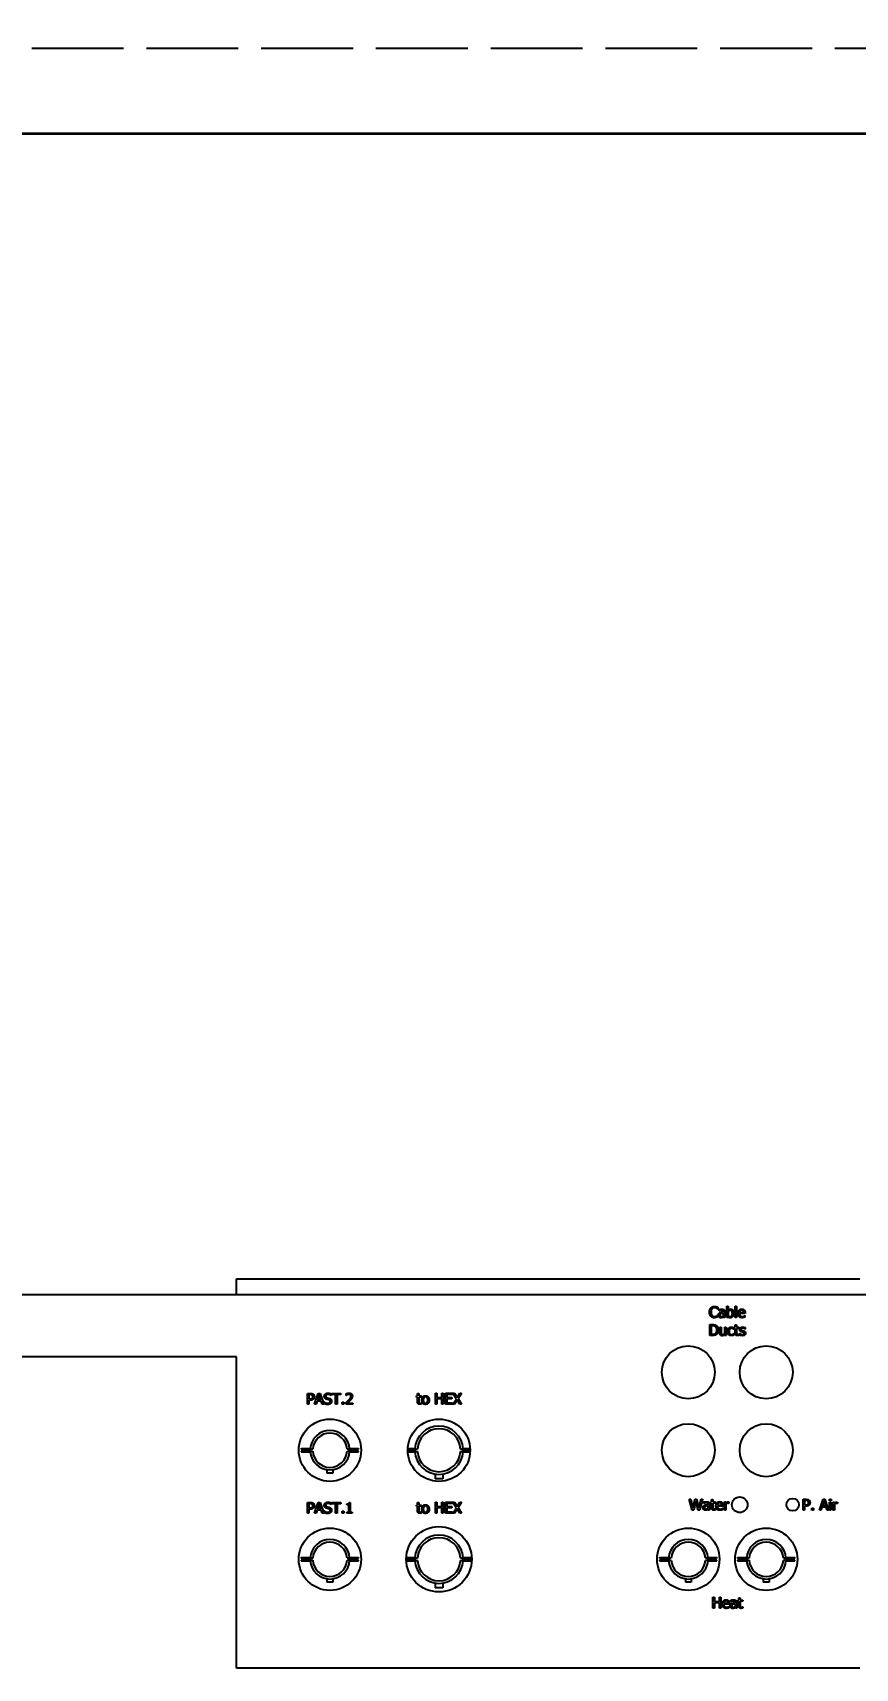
# Model space of a CAD drawing. Header units: millimetres. Extents: x 0 to 118900, y 0 to 84100.
# Drawn here: x 38409 to 41049, y 51600 to 56850 of the extents above; entities that cross this region are included whole.
import ezdxf

# ---------------------------------------------------------------- set-up
doc = ezdxf.new("R2010")
doc.units = ezdxf.units.MM
doc.header["$LTSCALE"] = 100
doc.linetypes.add('CHAIN', pattern=[0.3543, 0.2362, -0.0295, 0.0591, -0.0295])
doc.linetypes.add('DASHED', pattern=[0.2067, 0.1654, -0.0413])
for name, color, linetype, lineweight in [('Dimension', 7, 'Continuous', 18), ('Hidden', 7, 'DASHED', 25), ('Section Line', 7, 'CHAIN', 35), ('Visible', 7, 'Continuous', 25)]:
    doc.layers.add(name, color=color, linetype=linetype, lineweight=lineweight)
doc.styles.add('Title', font='arial.ttf')
doc.dimstyles.new('Default - Method 2b', dxfattribs={"dimscale": 100, "dimtxt": 3, "dimasz": 2.5, "dimexe": 3, "dimexo": 0.5, "dimgap": 0.7, "dimtad": 0, "dimtoh": 1, "dimdec": 1, "dimrnd": 1e-08, "dimtxsty": 'Title', "dimcen": 0.09, "dimdle": 10, "dimclrd": 256, "dimclre": 256, "dimclrt": 7, "dimadec": 0, "dimazin": 2, "dimtfac": 0.833333, "dimtdec": 1, "dimtmove": 0, "dimatfit": 3, "dimfxl": 1, "dimtolj": 1, "dimlwd": -1, "dimlwe": -1, "dimarcsym": 0})

# ---------------------------------------------------------------- blocks, each defined once
blk = doc.blocks.new('*D29')
at = {"layer": 'Defpoints', "color": 0, "transparency": 16777216}
for p in [(39740.9, 56899.7), (37452.4, 52799.7), (39414.7, 52799.7)]:
    blk.add_point(p, dxfattribs=at)
at = {"layer": 'Dimension', "transparency": 16777216}
for p, q in [((37452.4, 56649.7), (37452.4, 55373.2)), ((37452.4, 53049.7), (37452.4, 54326.2))]:
    blk.add_line(p, q, dxfattribs=at)
for points in [[(37410.7, 56649.7), (37494, 56649.7), (37452.4, 56899.7)], [(37410.7, 53049.7), (37494, 53049.7), (37452.4, 52799.7)]]:
    blk.add_solid(points, dxfattribs=at)
at = {"layer": 'Dimension', "color": 7, "transparency": 16777216, "insert": (37605.5, 54396.2), "char_height": 300, "attachment_point": 7, "rotation": 90, "style": 'Title'}
blk.add_mtext('\\A1;4100', dxfattribs=at)
blk = doc.blocks.new('2dTransSection0')
at = {"layer": 'Section Line', "linetype": 'CHAIN', "ltscale": 22.32313}
blk.add_line((338.089, 565.257), (469.744, 565.257), dxfattribs=at)

msp = doc.modelspace()

# ---------------------------------------------------------------- linework, layer by layer
at = {"layer": 'Hidden', "ltscale": 17.81278}
msp.add_line((35092.34, 56799.68), (45033.48, 56799.68), dxfattribs=at)
at = {"layer": 'Visible'}
for p, q in [((39062.91, 52849.68), (41062.91, 52849.68)), ((39062.91, 52799.68), (39062.91, 52849.68)), ((37392.69, 52799.68), (39062.91, 52799.68)), ((37392.69, 52799.68), (41562.91, 52799.68)), ((40607.46, 52752.64), (40607.09, 52752.64)), ((40607.12, 52733.52), (40607.46, 52733.52)), ((40607.46, 52758.25), (40607.46, 52752.64)), ((40607.46, 52733.52), (40607.46, 52727.96)), ((40611.72, 52746.77), (40611.72, 52751.28)), ((40611.97, 52746.77), (40611.72, 52746.77)), ((40626.1, 52742.85), (40626.1, 52743.7)), ((40626.1, 52732.05), (40626.1, 52739.34)), ((40626.1, 52725.58), (40626.1, 52728.36)), ((40630.52, 52725.58), (40626.1, 52725.58)), ((40630.52, 52743.53), (40630.52, 52725.58)), ((40636.73, 52725.58), (40636.73, 52762.14)), ((40636.73, 52762.14), (40641.16, 52762.14)), ((40640.87, 52725.58), (40636.73, 52725.58)), ((40641.16, 52726.8), (40640.87, 52725.58)), ((40641.16, 52762.14), (40641.16, 52749.09)), ((40641.16, 52745.38), (40641.16, 52730.32)), ((40663.42, 52725.58), (40663.42, 52762.14)), ((40663.42, 52762.14), (40667.85, 52762.14)), ((40667.85, 52725.58), (40663.42, 52725.58)), ((40667.85, 52762.14), (40667.85, 52725.58)), ((40677.01, 52741.63), (40690.88, 52741.63)), ((40695.19, 52738.26), (40677.01, 52738.26)), ((40694.45, 52732.02), (40694.71, 52732.02)), ((40694.71, 52732.02), (40694.71, 52727.2)), ((40695.19, 52740.67), (40695.19, 52738.26)), ((40581.82, 52667.95), (40581.82, 52702.95)), ((40581.82, 52702.95), (40589.79, 52702.95)), ((40589.88, 52667.95), (40581.82, 52667.95)), ((40586.47, 52698.93), (40586.47, 52671.98)), ((40590.02, 52698.93), (40586.47, 52698.93)), ((40586.47, 52671.98), (40590.02, 52671.98)), ((40613.93, 52677.17), (40613.93, 52694.22)), ((40613.93, 52694.22), (40618.35, 52694.22)), ((40618.35, 52694.22), (40618.35, 52679.24)), ((40630.12, 52674.59), (40630.12, 52694.22)), ((40630.12, 52694.22), (40634.55, 52694.22)), ((40630.12, 52667.95), (40630.12, 52670.85)), ((40634.55, 52667.95), (40630.12, 52667.95)), ((40634.55, 52694.22), (40634.55, 52667.95)), ((40659.14, 52687.84), (40658.88, 52687.84)), ((40658.88, 52674.39), (40659.14, 52674.39)), ((40659.14, 52692.8), (40659.14, 52687.84)), ((40659.14, 52674.39), (40659.14, 52669.43)), ((40660.47, 52690.56), (40660.47, 52694.22)), ((40660.47, 52694.22), (40663.45, 52694.22)), ((40663.45, 52690.56), (40660.47, 52690.56)), ((40663.45, 52694.22), (40663.45, 52701.76)), ((40663.45, 52701.76), (40667.88, 52701.76)), ((40663.45, 52676.01), (40663.45, 52690.56)), ((40667.88, 52701.76), (40667.88, 52694.22)), ((40667.88, 52694.22), (40676.02, 52694.22)), ((40676.02, 52690.56), (40667.88, 52690.56)), ((40667.88, 52690.56), (40667.88, 52678.05)), ((40675.76, 52672.15), (40676.02, 52672.15)), ((40676.02, 52694.22), (40676.02, 52690.56)), ((40676.02, 52672.15), (40676.02, 52668.18)), ((40677.66, 52669.54), (40677.66, 52674.51)), ((40677.66, 52674.51), (40677.89, 52674.51)), ((40695.67, 52688.2), (40695.44, 52688.2)), ((40695.67, 52692.94), (40695.67, 52688.2)), ((39062.91, 52599.68), (37392.69, 52599.68)), ((39062.91, 51599.68), (39062.91, 52599.68)), ((39290.87, 52447.12), (39290.87, 52482.12)), ((39290.87, 52482.12), (39299.66, 52482.12)), ((39295.52, 52478.09), (39295.52, 52464.14)), ((39299.38, 52478.09), (39295.52, 52478.09)), ((39295.52, 52464.14), (39298.7, 52464.14)), ((39299.46, 52460.17), (39295.52, 52460.17)), ((39295.52, 52460.17), (39295.52, 52447.12)), ((39313.64, 52447.12), (39325.44, 52482.12)), ((39321.53, 52456.91), (39318.35, 52447.12)), ((39334.89, 52456.91), (39321.53, 52456.91)), ((39328.19, 52477.36), (39322.8, 52460.88)), ((39322.8, 52460.88), (39333.61, 52460.88)), ((39325.44, 52482.12), (39331.17, 52482.12)), ((39333.61, 52460.88), (39328.19, 52477.36)), ((39331.17, 52482.12), (39342.97, 52447.12)), ((39338.06, 52447.12), (39334.89, 52456.91)), ((39344.56, 52449.22), (39344.56, 52455.06)), ((39344.56, 52455.06), (39344.9, 52455.06)), ((39366.99, 52474.92), (39366.65, 52474.92)), ((39366.99, 52480.48), (39366.99, 52474.92)), ((39369.52, 52477.98), (39369.52, 52482.12)), ((39369.52, 52482.12), (39397.66, 52482.12)), ((39381.26, 52477.98), (39369.52, 52477.98)), ((39381.26, 52447.12), (39381.26, 52477.98)), ((39397.66, 52477.98), (39385.91, 52477.98)), ((39385.91, 52477.98), (39385.91, 52447.12)), ((39397.66, 52482.12), (39397.66, 52477.98)), ((39402.11, 52447.12), (39402.11, 52453.82)), ((39402.11, 52453.82), (39407.72, 52453.82)), ((39407.72, 52453.82), (39407.72, 52447.12)), ((39414.79, 52447.12), (39414.79, 52452.09)), ((39415.52, 52475.77), (39415.52, 52480.76)), ((39415.78, 52475.77), (39415.52, 52475.77)), ((39419.18, 52451.18), (39436.37, 52451.18)), ((39436.37, 52451.18), (39436.37, 52447.12)), ((39641.07, 52470.15), (39641.07, 52473.81)), ((39641.07, 52473.81), (39644.04, 52473.81)), ((39644.04, 52470.15), (39641.07, 52470.15)), ((39644.04, 52473.81), (39644.04, 52481.36)), ((39644.04, 52481.36), (39648.47, 52481.36)), ((39644.04, 52455.6), (39644.04, 52470.15)), ((39648.47, 52481.36), (39648.47, 52473.81)), ((39648.47, 52473.81), (39656.61, 52473.81)), ((39656.61, 52470.15), (39648.47, 52470.15)), ((39648.47, 52470.15), (39648.47, 52457.64)), ((39656.35, 52451.74), (39656.61, 52451.74)), ((39656.61, 52473.81), (39656.61, 52470.15)), ((39656.61, 52451.74), (39656.61, 52447.77)), ((39701.37, 52447.55), (39701.37, 52482.55)), ((39701.37, 52482.55), (39706.02, 52482.55)), ((39706.02, 52447.55), (39701.37, 52447.55)), ((39706.02, 52482.55), (39706.02, 52468.82)), ((39706.02, 52468.82), (39722.13, 52468.82)), ((39722.13, 52464.68), (39706.02, 52464.68)), ((39706.02, 52464.68), (39706.02, 52447.55)), ((39722.13, 52468.82), (39722.13, 52482.55)), ((39722.13, 52482.55), (39726.78, 52482.55)), ((39722.13, 52447.55), (39722.13, 52464.68)), ((39726.78, 52447.55), (39722.13, 52447.55)), ((39726.78, 52482.55), (39726.78, 52447.55)), ((39733.87, 52447.55), (39733.87, 52482.55)), ((39733.87, 52482.55), (39755.77, 52482.55)), ((39755.77, 52447.55), (39733.87, 52447.55)), ((39755.77, 52478.41), (39738.52, 52478.41)), ((39738.52, 52478.41), (39738.52, 52468.82)), ((39738.52, 52468.82), (39754.6, 52468.82)), ((39754.6, 52464.68), (39738.52, 52464.68)), ((39738.52, 52464.68), (39738.52, 52451.69)), ((39738.52, 52451.69), (39755.77, 52451.69)), ((39754.6, 52468.82), (39754.6, 52464.68)), ((39755.77, 52482.55), (39755.77, 52478.41)), ((39755.77, 52451.69), (39755.77, 52447.55)), ((39757.53, 52447.55), (39768.67, 52465.08)), ((39762.55, 52447.55), (39757.53, 52447.55)), ((39768.67, 52465.08), (39757.87, 52482.55)), ((39757.87, 52482.55), (39763.2, 52482.55)), ((39771.22, 52461.5), (39762.55, 52447.55)), ((39763.2, 52482.55), (39771.54, 52468.85)), ((39779.73, 52447.55), (39771.22, 52461.5)), ((39771.54, 52468.85), (39780.05, 52482.55)), ((39785.07, 52482.55), (39774.12, 52465.3)), ((39774.12, 52465.3), (39785.07, 52447.55)), ((39785.07, 52447.55), (39779.73, 52447.55)), ((39780.05, 52482.55), (39785.07, 52482.55)), ((39295.52, 52447.12), (39290.87, 52447.12)), ((39318.35, 52447.12), (39313.64, 52447.12)), ((39342.97, 52447.12), (39338.06, 52447.12)), ((39385.91, 52447.12), (39381.26, 52447.12)), ((39407.72, 52447.12), (39402.11, 52447.12)), ((39436.37, 52447.12), (39414.79, 52447.12)), ((39270.91, 52305.18), (39299.65, 52305.18)), ((39270.91, 52302.68), (39270.91, 52305.18)), ((39303.99, 52302.68), (39270.91, 52302.68)), ((39270.91, 52296.68), (39270.91, 52294.18)), ((39303.99, 52296.68), (39270.91, 52296.68)), ((39270.91, 52294.18), (39299.65, 52294.18)), ((39299.54, 52303.67), (39308.02, 52303.13)), ((39299.54, 52295.69), (39308.02, 52296.22)), ((39417.8, 52303.13), (39426.29, 52303.67)), ((39417.8, 52296.22), (39426.29, 52295.69)), ((39454.91, 52302.68), (39421.83, 52302.68)), ((39454.91, 52296.68), (39421.83, 52296.68)), ((39426.17, 52305.18), (39454.91, 52305.18)), ((39426.17, 52294.18), (39454.91, 52294.18)), ((39454.91, 52305.18), (39454.91, 52302.68)), ((39454.91, 52294.18), (39454.91, 52296.68)), ((39639.97, 52302.68), (39612.96, 52302.68)), ((39639.97, 52296.68), (39612.96, 52296.68)), ((39613.06, 52305.18), (39635.61, 52305.18)), ((39613.06, 52294.18), (39635.61, 52294.18)), ((39635.53, 52303.92), (39644.01, 52303.46)), ((39635.53, 52295.43), (39644.01, 52295.9)), ((39781.81, 52303.46), (39790.29, 52303.92)), ((39781.81, 52295.9), (39790.29, 52295.43)), ((39812.87, 52302.68), (39785.85, 52302.68)), ((39812.87, 52296.68), (39785.85, 52296.68)), ((39790.21, 52305.18), (39812.76, 52305.18)), ((39790.21, 52294.18), (39812.76, 52294.18)), ((39353.41, 52236.89), (39353.41, 52226.18)), ((39372.41, 52226.18), (39353.41, 52226.18)), ((39372.41, 52236.89), (39372.41, 52226.18)), ((39700.91, 52223.11), (39700.91, 52208.18)), ((39724.91, 52208.18), (39700.91, 52208.18)), ((39724.91, 52223.11), (39724.91, 52208.18)), ((39701.37, 52097.55), (39701.37, 52132.55)), ((39701.37, 52132.55), (39706.02, 52132.55)), ((39706.02, 52132.55), (39706.02, 52118.82)), ((39722.13, 52118.82), (39722.13, 52132.55)), ((39722.13, 52132.55), (39726.78, 52132.55)), ((39726.78, 52132.55), (39726.78, 52097.55)), ((39733.87, 52097.55), (39733.87, 52132.55)), ((39733.87, 52132.55), (39755.77, 52132.55)), ((39755.77, 52132.55), (39755.77, 52128.41)), ((39768.67, 52115.08), (39757.87, 52132.55)), ((39757.87, 52132.55), (39763.2, 52132.55)), ((39763.2, 52132.55), (39771.54, 52118.85)), ((39771.54, 52118.85), (39780.05, 52132.55)), ((39785.07, 52132.55), (39774.12, 52115.3)), ((39780.05, 52132.55), (39785.07, 52132.55)), ((40525.01, 52107.55), (40516.07, 52142.55)), ((40516.07, 52142.55), (40520.86, 52142.55)), ((40520.86, 52142.55), (40527.9, 52113.53)), ((40527.9, 52113.53), (40534.88, 52142.55)), ((40537.09, 52136.59), (40530.17, 52107.55)), ((40534.88, 52142.55), (40539.61, 52142.55)), ((40544.21, 52107.55), (40537.09, 52136.59)), ((40539.61, 52142.55), (40546.65, 52113.19)), ((40546.65, 52113.19), (40553.65, 52142.55)), ((40558.22, 52142.55), (40549.43, 52107.55)), ((40553.65, 52142.55), (40558.22, 52142.55)), ((40562.3, 52128.73), (40562.3, 52133.24)), ((40584.62, 52130.15), (40584.62, 52133.81)), ((40584.62, 52133.81), (40587.6, 52133.81)), ((40587.6, 52133.81), (40587.6, 52141.36)), ((40587.6, 52141.36), (40592.03, 52141.36)), ((40592.03, 52141.36), (40592.03, 52133.81)), ((40592.03, 52133.81), (40600.17, 52133.81)), ((40600.17, 52133.81), (40600.17, 52130.15)), ((40628.76, 52107.55), (40628.76, 52133.81)), ((40628.76, 52133.81), (40633.18, 52133.81)), ((40633.18, 52133.81), (40633.18, 52129.9)), ((40642.68, 52133.67), (40642.68, 52129.07)), ((40881.46, 52107.06), (40881.46, 52142.06)), ((40881.46, 52142.06), (40890.25, 52142.06)), ((40889.96, 52138.04), (40886.11, 52138.04)), ((40886.11, 52138.04), (40886.11, 52124.08)), ((40933.84, 52107.06), (40945.64, 52142.06)), ((40948.39, 52137.3), (40943, 52120.82)), ((40945.64, 52142.06), (40951.37, 52142.06)), ((40953.81, 52120.82), (40948.39, 52137.3)), ((40951.37, 52142.06), (40963.17, 52107.06)), ((40965.95, 52137.7), (40965.95, 52142.29)), ((40965.95, 52142.29), (40970.97, 52142.29)), ((40970.97, 52137.7), (40965.95, 52137.7)), ((40966.23, 52107.06), (40966.23, 52133.33)), ((40966.23, 52133.33), (40970.66, 52133.33)), ((40970.66, 52133.33), (40970.66, 52107.06)), ((40970.97, 52142.29), (40970.97, 52137.7)), ((40977.15, 52107.06), (40977.15, 52133.33)), ((40977.15, 52133.33), (40981.58, 52133.33)), ((40981.58, 52133.33), (40981.58, 52129.41)), ((40991.08, 52133.19), (40991.08, 52128.59)), ((39290.87, 52097.18), (39290.87, 52132.18)), ((39290.87, 52132.18), (39299.66, 52132.18)), ((39295.52, 52097.18), (39290.87, 52097.18)), ((39299.38, 52128.15), (39295.52, 52128.15)), ((39295.52, 52128.15), (39295.52, 52114.2)), ((39295.52, 52114.2), (39298.7, 52114.2)), ((39299.46, 52110.23), (39295.52, 52110.23)), ((39295.52, 52110.23), (39295.52, 52097.18)), ((39313.64, 52097.18), (39325.44, 52132.18)), ((39318.35, 52097.18), (39313.64, 52097.18)), ((39321.53, 52106.96), (39318.35, 52097.18)), ((39334.89, 52106.96), (39321.53, 52106.96)), ((39328.19, 52127.41), (39322.8, 52110.93)), ((39322.8, 52110.93), (39333.61, 52110.93)), ((39325.44, 52132.18), (39331.17, 52132.18)), ((39333.61, 52110.93), (39328.19, 52127.41)), ((39331.17, 52132.18), (39342.97, 52097.18)), ((39338.06, 52097.18), (39334.89, 52106.96)), ((39342.97, 52097.18), (39338.06, 52097.18)), ((39344.56, 52099.28), (39344.56, 52105.12)), ((39344.56, 52105.12), (39344.9, 52105.12)), ((39366.99, 52124.97), (39366.65, 52124.97)), ((39366.99, 52130.53), (39366.99, 52124.97)), ((39369.52, 52128.04), (39369.52, 52132.18)), ((39369.52, 52132.18), (39397.66, 52132.18)), ((39381.26, 52128.04), (39369.52, 52128.04)), ((39381.26, 52097.18), (39381.26, 52128.04)), ((39385.91, 52097.18), (39381.26, 52097.18)), ((39397.66, 52128.04), (39385.91, 52128.04)), ((39385.91, 52128.04), (39385.91, 52097.18)), ((39397.66, 52132.18), (39397.66, 52128.04)), ((39402.11, 52097.18), (39402.11, 52103.87)), ((39402.11, 52103.87), (39407.72, 52103.87)), ((39407.72, 52097.18), (39402.11, 52097.18)), ((39407.72, 52103.87), (39407.72, 52097.18)), ((39417.54, 52124.21), (39417.54, 52127.41)), ((39423.89, 52124.21), (39417.54, 52124.21)), ((39417.54, 52097.18), (39417.54, 52100.75)), ((39417.54, 52100.75), (39423.89, 52100.75)), ((39434.61, 52097.18), (39417.54, 52097.18)), ((39423.89, 52100.75), (39423.89, 52124.21)), ((39424.77, 52132.29), (39428.4, 52132.29)), ((39428.4, 52132.29), (39428.4, 52100.75)), ((39428.4, 52100.75), (39434.61, 52100.75)), ((39434.61, 52100.75), (39434.61, 52097.18)), ((39641.07, 52120.15), (39641.07, 52123.81)), ((39641.07, 52123.81), (39644.04, 52123.81)), ((39644.04, 52120.15), (39641.07, 52120.15)), ((39644.04, 52123.81), (39644.04, 52131.36)), ((39644.04, 52131.36), (39648.47, 52131.36)), ((39644.04, 52105.6), (39644.04, 52120.15)), ((39648.47, 52131.36), (39648.47, 52123.81)), ((39648.47, 52123.81), (39656.61, 52123.81)), ((39656.61, 52120.15), (39648.47, 52120.15)), ((39648.47, 52120.15), (39648.47, 52107.64)), ((39656.35, 52101.74), (39656.61, 52101.74)), ((39656.61, 52123.81), (39656.61, 52120.15)), ((39656.61, 52101.74), (39656.61, 52097.77)), ((39706.02, 52097.55), (39701.37, 52097.55)), ((39706.02, 52118.82), (39722.13, 52118.82)), ((39722.13, 52114.68), (39706.02, 52114.68)), ((39706.02, 52114.68), (39706.02, 52097.55)), ((39722.13, 52097.55), (39722.13, 52114.68)), ((39726.78, 52097.55), (39722.13, 52097.55)), ((39755.77, 52097.55), (39733.87, 52097.55)), ((39755.77, 52128.41), (39738.52, 52128.41)), ((39738.52, 52128.41), (39738.52, 52118.82)), ((39738.52, 52118.82), (39754.6, 52118.82)), ((39754.6, 52114.68), (39738.52, 52114.68)), ((39738.52, 52114.68), (39738.52, 52101.69)), ((39738.52, 52101.69), (39755.77, 52101.69)), ((39754.6, 52118.82), (39754.6, 52114.68)), ((39755.77, 52101.69), (39755.77, 52097.55)), ((39757.53, 52097.55), (39768.67, 52115.08)), ((39762.55, 52097.55), (39757.53, 52097.55)), ((39771.22, 52111.5), (39762.55, 52097.55)), ((39779.73, 52097.55), (39771.22, 52111.5)), ((39774.12, 52115.3), (39785.07, 52097.55)), ((39785.07, 52097.55), (39779.73, 52097.55)), ((40530.17, 52107.55), (40525.01, 52107.55)), ((40549.43, 52107.55), (40544.21, 52107.55)), ((40562.56, 52128.73), (40562.3, 52128.73)), ((40576.68, 52124.82), (40576.68, 52125.67)), ((40576.68, 52114.01), (40576.68, 52121.3)), ((40576.68, 52107.55), (40576.68, 52110.33)), ((40581.11, 52107.55), (40576.68, 52107.55)), ((40581.11, 52125.5), (40581.11, 52107.55)), ((40587.6, 52130.15), (40584.62, 52130.15)), ((40587.6, 52115.6), (40587.6, 52130.15)), ((40600.17, 52130.15), (40592.03, 52130.15)), ((40592.03, 52130.15), (40592.03, 52117.64)), ((40599.91, 52111.74), (40600.17, 52111.74)), ((40600.17, 52111.74), (40600.17, 52107.77)), ((40606.1, 52123.6), (40619.96, 52123.6)), ((40624.28, 52120.23), (40606.1, 52120.23)), ((40623.54, 52113.99), (40623.79, 52113.99)), ((40623.79, 52113.99), (40623.79, 52109.16)), ((40624.28, 52122.64), (40624.28, 52120.23)), ((40633.18, 52107.55), (40628.76, 52107.55)), ((40633.18, 52126.18), (40633.18, 52107.55)), ((40642.68, 52129.07), (40642.46, 52129.07)), ((40886.11, 52107.06), (40881.46, 52107.06)), ((40886.11, 52124.08), (40889.28, 52124.08)), ((40890.05, 52120.11), (40886.11, 52120.11)), ((40886.11, 52120.11), (40886.11, 52107.06)), ((40908.91, 52107.06), (40908.91, 52113.76)), ((40908.91, 52113.76), (40914.53, 52113.76)), ((40914.53, 52107.06), (40908.91, 52107.06)), ((40914.53, 52113.76), (40914.53, 52107.06)), ((40938.55, 52107.06), (40933.84, 52107.06)), ((40941.73, 52116.85), (40938.55, 52107.06)), ((40955.09, 52116.85), (40941.73, 52116.85)), ((40943, 52120.82), (40953.81, 52120.82)), ((40958.26, 52107.06), (40955.09, 52116.85)), ((40963.17, 52107.06), (40958.26, 52107.06)), ((40970.66, 52107.06), (40966.23, 52107.06)), ((40981.58, 52107.06), (40977.15, 52107.06)), ((40981.58, 52125.7), (40981.58, 52107.06)), ((40991.08, 52128.59), (40990.85, 52128.59)), ((39270.91, 51952.68), (39270.91, 51955.18)), ((39270.91, 51955.18), (39299.65, 51955.18)), ((39303.99, 51952.68), (39270.91, 51952.68)), ((39270.91, 51946.68), (39270.91, 51944.18)), ((39303.99, 51946.68), (39270.91, 51946.68)), ((39270.91, 51944.18), (39299.65, 51944.18)), ((39299.54, 51953.67), (39308.02, 51953.13)), ((39299.54, 51945.69), (39308.02, 51946.22)), ((39417.8, 51953.13), (39426.29, 51953.67)), ((39417.8, 51946.22), (39426.29, 51945.69)), ((39454.91, 51952.68), (39421.83, 51952.68)), ((39454.91, 51946.68), (39421.83, 51946.68)), ((39426.17, 51955.18), (39454.91, 51955.18)), ((39426.17, 51944.18), (39454.91, 51944.18)), ((39454.91, 51955.18), (39454.91, 51952.68)), ((39454.91, 51944.18), (39454.91, 51946.68)), ((39639.97, 51952.68), (39607.95, 51952.68)), ((39639.97, 51946.68), (39607.95, 51946.68)), ((39608.05, 51955.18), (39635.61, 51955.18)), ((39608.05, 51944.18), (39635.61, 51944.18)), ((39635.53, 51953.92), (39644.01, 51953.46)), ((39635.53, 51945.43), (39644.01, 51945.9)), ((39781.81, 51953.46), (39790.29, 51953.92)), ((39781.81, 51945.9), (39790.29, 51945.43)), ((39817.87, 51952.68), (39785.85, 51952.68)), ((39817.87, 51946.68), (39785.85, 51946.68)), ((39790.21, 51955.18), (39817.77, 51955.18)), ((39790.21, 51944.18), (39817.77, 51944.18)), ((40420.91, 51955.18), (40449.65, 51955.18)), ((40420.91, 51952.68), (40420.91, 51955.18)), ((40453.99, 51952.68), (40420.91, 51952.68)), ((40420.91, 51946.68), (40420.91, 51944.18)), ((40453.99, 51946.68), (40420.91, 51946.68)), ((40420.91, 51944.18), (40449.65, 51944.18)), ((40449.54, 51953.67), (40458.02, 51953.13)), ((40449.54, 51945.69), (40458.02, 51946.22)), ((40567.8, 51953.13), (40576.29, 51953.67)), ((40567.8, 51946.22), (40576.29, 51945.69)), ((40604.91, 51952.68), (40571.83, 51952.68)), ((40604.91, 51946.68), (40571.83, 51946.68)), ((40576.17, 51955.18), (40604.91, 51955.18)), ((40576.17, 51944.18), (40604.91, 51944.18)), ((40604.91, 51955.18), (40604.91, 51952.68)), ((40604.91, 51944.18), (40604.91, 51946.68)), ((40670.91, 51955.18), (40699.65, 51955.18)), ((40670.91, 51952.68), (40670.91, 51955.18)), ((40703.99, 51952.68), (40670.91, 51952.68)), ((40670.91, 51946.68), (40670.91, 51944.18)), ((40703.99, 51946.68), (40670.91, 51946.68)), ((40670.91, 51944.18), (40699.65, 51944.18)), ((40699.54, 51953.67), (40708.02, 51953.13)), ((40699.54, 51945.69), (40708.02, 51946.22)), ((40817.8, 51953.13), (40826.29, 51953.67)), ((40817.8, 51946.22), (40826.29, 51945.69)), ((40854.91, 51952.68), (40821.83, 51952.68)), ((40854.91, 51946.68), (40821.83, 51946.68)), ((40826.17, 51955.18), (40854.91, 51955.18)), ((40826.17, 51944.18), (40854.91, 51944.18)), ((40854.91, 51955.18), (40854.91, 51952.68)), ((40854.91, 51944.18), (40854.91, 51946.68)), ((39353.41, 51886.89), (39353.41, 51876.18)), ((39372.41, 51876.18), (39353.41, 51876.18)), ((39372.41, 51886.89), (39372.41, 51876.18)), ((39700.91, 51873.11), (39700.91, 51858.18)), ((39724.91, 51873.11), (39724.91, 51858.18)), ((40503.41, 51886.89), (40503.41, 51876.18)), ((40522.41, 51876.18), (40503.41, 51876.18)), ((40522.41, 51886.89), (40522.41, 51876.18)), ((40753.41, 51886.89), (40753.41, 51876.18)), ((40772.41, 51876.18), (40753.41, 51876.18)), ((40772.41, 51886.89), (40772.41, 51876.18)), ((39724.91, 51858.18), (39700.91, 51858.18)), ((40591.85, 51792.55), (40591.85, 51827.55)), ((40591.85, 51827.55), (40596.5, 51827.55)), ((40596.5, 51827.55), (40596.5, 51813.82)), ((40612.61, 51813.82), (40612.61, 51827.55)), ((40612.61, 51827.55), (40617.26, 51827.55)), ((40617.26, 51827.55), (40617.26, 51792.55)), ((40649.6, 51813.73), (40649.6, 51818.24)), ((40671.92, 51815.15), (40671.92, 51818.81)), ((40671.92, 51818.81), (40674.9, 51818.81)), ((40674.9, 51818.81), (40674.9, 51826.36)), ((40674.9, 51826.36), (40679.32, 51826.36)), ((40679.32, 51826.36), (40679.32, 51818.81)), ((40679.32, 51818.81), (40687.46, 51818.81)), ((40687.46, 51818.81), (40687.46, 51815.15)), ((40596.5, 51792.55), (40591.85, 51792.55)), ((40596.5, 51813.82), (40612.61, 51813.82)), ((40612.61, 51809.68), (40596.5, 51809.68)), ((40596.5, 51809.68), (40596.5, 51792.55)), ((40612.61, 51792.55), (40612.61, 51809.68)), ((40617.26, 51792.55), (40612.61, 51792.55)), ((40626.68, 51808.6), (40640.55, 51808.6)), ((40644.86, 51805.23), (40626.68, 51805.23)), ((40644.12, 51798.99), (40644.38, 51798.99)), ((40644.38, 51798.99), (40644.38, 51794.16)), ((40644.86, 51807.64), (40644.86, 51805.23)), ((40649.85, 51813.73), (40649.6, 51813.73)), ((40663.98, 51809.82), (40663.98, 51810.67)), ((40663.98, 51799.01), (40663.98, 51806.3)), ((40663.98, 51792.55), (40663.98, 51795.33)), ((40668.4, 51792.55), (40663.98, 51792.55)), ((40668.4, 51810.5), (40668.4, 51792.55)), ((40674.9, 51815.15), (40671.92, 51815.15)), ((40674.9, 51800.6), (40674.9, 51815.15)), ((40687.46, 51815.15), (40679.32, 51815.15)), ((40679.32, 51815.15), (40679.32, 51802.64)), ((40687.21, 51796.74), (40687.46, 51796.74)), ((40687.46, 51796.74), (40687.46, 51792.77)), ((41062.91, 51599.68), (39062.91, 51599.68))]:
    msp.add_line(p, q, dxfattribs=at)
for centre, radius in [((40512.91, 52549.68), 85), ((40762.91, 52549.68), 85), ((39362.91, 52299.68), 100), ((39712.91, 52299.68), 100), ((40512.91, 52299.68), 85), ((40762.91, 52299.68), 85), ((40677.91, 52124.68), 25), ((40847.91, 52124.68), 20), ((39362.91, 51949.68), 100), ((39712.91, 51949.68), 105), ((40512.91, 51949.68), 100), ((40762.91, 51949.68), 100)]:
    msp.add_circle(centre, radius, dxfattribs=at)
for centre, radius, start, end in [((39362.91, 52299.68), 63.5, 3.60044, 176.39956), ((39362.91, 52299.68), 55, 3.60044, 176.39956), ((39712.91, 52299.68), 77.5, 3.14068, 176.85932), ((39712.91, 52299.68), 69, 3.14068, 176.85932), ((39362.91, 52299.68), 63.5, 183.60044, 356.39956), ((39362.91, 52299.68), 59, 176.39956, 177.0854), ((39362.91, 52299.68), 59, 182.9146, 183.60044), ((39362.91, 52299.68), 55, 183.60044, 356.39956), ((39362.91, 52299.68), 59, 2.9146, 3.60044), ((39362.91, 52299.68), 59, 356.39956, 357.0854), ((39712.91, 52299.68), 77.5, 183.14068, 356.85932), ((39712.91, 52299.68), 73, 176.85932, 177.64472), ((39712.91, 52299.68), 73, 182.35528, 183.14068), ((39712.91, 52299.68), 69, 183.14068, 356.85932), ((39712.91, 52299.68), 73, 2.35528, 3.14068), ((39712.91, 52299.68), 73, 356.85932, 357.64472), ((39362.91, 51949.68), 63.5, 3.60044, 176.39956), ((39362.91, 51949.68), 55, 3.60044, 176.39956), ((39712.91, 51949.68), 77.5, 3.14068, 176.85932), ((39712.91, 51949.68), 69, 3.14068, 176.85932), ((40512.91, 51949.68), 63.5, 3.60044, 176.39956), ((40512.91, 51949.68), 55, 3.60044, 176.39956), ((40762.91, 51949.68), 63.5, 3.60044, 176.39956), ((40762.91, 51949.68), 55, 3.60044, 176.39956), ((39362.91, 51949.68), 63.5, 183.60044, 356.39956), ((39362.91, 51949.68), 59, 176.39956, 177.0854), ((39362.91, 51949.68), 59, 182.9146, 183.60044), ((39362.91, 51949.68), 55, 183.60044, 356.39956), ((39362.91, 51949.68), 59, 2.9146, 3.60044), ((39362.91, 51949.68), 59, 356.39956, 357.0854), ((39712.91, 51949.68), 77.5, 183.14068, 356.85932), ((39712.91, 51949.68), 73, 176.85932, 177.64472), ((39712.91, 51949.68), 73, 182.35528, 183.14068), ((39712.91, 51949.68), 69, 183.14068, 356.85932), ((39712.91, 51949.68), 73, 2.35528, 3.14068), ((39712.91, 51949.68), 73, 356.85932, 357.64472), ((40512.91, 51949.68), 63.5, 183.60044, 356.39956), ((40512.91, 51949.68), 59, 176.39956, 177.0854), ((40512.91, 51949.68), 59, 182.9146, 183.60044), ((40512.91, 51949.68), 55, 183.60044, 356.39956), ((40512.91, 51949.68), 59, 2.9146, 3.60044), ((40512.91, 51949.68), 59, 356.39956, 357.0854), ((40762.91, 51949.68), 63.5, 183.60044, 356.39956), ((40762.91, 51949.68), 59, 176.39956, 177.0854), ((40762.91, 51949.68), 59, 182.9146, 183.60044), ((40762.91, 51949.68), 55, 183.60044, 356.39956), ((40762.91, 51949.68), 59, 2.9146, 3.60044), ((40762.91, 51949.68), 59, 356.39956, 357.0854)]:
    msp.add_arc(centre, radius, start, end, dxfattribs=at)
for points in [[(40580.91, 52743.05), (40580.91, 52747.45), (40583.16, 52753.97), (40585.28, 52756.38)], [(40585.31, 52729.55), (40583.21, 52731.82), (40580.91, 52738.63), (40580.91, 52743.05)], [(40585.28, 52756.38), (40587.38, 52758.74), (40593.11, 52761.2), (40596.66, 52761.2)], [(40596.57, 52724.96), (40593.17, 52724.96), (40587.41, 52727.25), (40585.31, 52729.55)], [(40588.88, 52753.63), (40587.41, 52751.84), (40585.76, 52746.43), (40585.76, 52743.05)], [(40585.76, 52743.05), (40585.76, 52739.45), (40587.5, 52734.26), (40589, 52732.47)], [(40596.63, 52757.23), (40594.39, 52757.23), (40590.39, 52755.39), (40588.88, 52753.63)], [(40589, 52732.47), (40590.47, 52730.74), (40594.42, 52728.98), (40596.63, 52728.98)], [(40602.81, 52725.98), (40601.28, 52725.47), (40598.67, 52724.96), (40596.57, 52724.96)], [(40603.15, 52755.56), (40601.82, 52756.3), (40598.67, 52757.23), (40596.63, 52757.23)], [(40596.63, 52728.98), (40598.64, 52728.98), (40602.07, 52729.98), (40603.41, 52730.71)], [(40596.66, 52761.2), (40598.41, 52761.2), (40601.51, 52760.69), (40602.81, 52760.3)], [(40602.81, 52760.3), (40603.95, 52759.93), (40606.3, 52758.88), (40607.46, 52758.25)], [(40607.46, 52727.96), (40606.3, 52727.42), (40604.26, 52726.43), (40602.81, 52725.98)], [(40607.09, 52752.64), (40606.47, 52753.21), (40604.54, 52754.79), (40603.15, 52755.56)], [(40603.41, 52730.71), (40604.68, 52731.45), (40606.58, 52732.98), (40607.12, 52733.52)], [(40609.59, 52733.18), (40609.59, 52735.9), (40611.89, 52739.76), (40614.38, 52740.87)], [(40611.92, 52727.17), (40610.87, 52728.25), (40609.59, 52731.42), (40609.59, 52733.18)], [(40611.72, 52751.28), (40612.94, 52751.62), (40617.5, 52752.47), (40619.74, 52752.47)], [(40617.56, 52724.84), (40615.94, 52724.84), (40613.02, 52726.06), (40611.92, 52727.17)], [(40619.72, 52748.55), (40618.18, 52748.55), (40614.04, 52747.65), (40611.97, 52746.77)], [(40618.21, 52738.26), (40616.45, 52737.72), (40614.16, 52735.48), (40614.16, 52733.49)], [(40614.16, 52733.49), (40614.16, 52731.22), (40616.71, 52728.93), (40619.15, 52728.93)], [(40614.38, 52740.87), (40616.6, 52741.89), (40622.61, 52742.65), (40626.1, 52742.85)], [(40622.89, 52726.12), (40621.73, 52725.5), (40619.55, 52724.84), (40617.56, 52724.84)], [(40626.1, 52739.34), (40624.51, 52739.19), (40619.72, 52738.71), (40618.21, 52738.26)], [(40619.15, 52728.93), (40621.22, 52728.93), (40624.62, 52730.71), (40626.1, 52732.05)], [(40624.31, 52747.68), (40623.46, 52748.21), (40621.02, 52748.55), (40619.72, 52748.55)], [(40619.74, 52752.47), (40622.47, 52752.47), (40626.18, 52751.62), (40627.66, 52750.51)], [(40626.1, 52728.36), (40625.56, 52727.96), (40623.74, 52726.54), (40622.89, 52726.12)], [(40626.1, 52743.7), (40626.1, 52745.24), (40625.16, 52747.14), (40624.31, 52747.68)], [(40627.66, 52750.51), (40629.1, 52749.43), (40630.52, 52746), (40630.52, 52743.53)], [(40641.16, 52749.09), (40642.83, 52750.6), (40646.72, 52752.58), (40649.18, 52752.58)], [(40648.14, 52748.38), (40646.35, 52748.38), (40642.66, 52746.68), (40641.16, 52745.38)], [(40641.16, 52730.32), (40642.83, 52729.49), (40645.41, 52728.81), (40646.94, 52728.81)], [(40647.79, 52724.84), (40645.67, 52724.84), (40642.63, 52725.89), (40641.16, 52726.8)], [(40646.94, 52728.81), (40650.32, 52728.81), (40654.18, 52733.61), (40654.18, 52738.8)], [(40658.74, 52739.14), (40658.74, 52732.7), (40652.5, 52724.84), (40647.79, 52724.84)], [(40654.18, 52738.8), (40654.18, 52743.51), (40651.31, 52748.38), (40648.14, 52748.38)], [(40649.18, 52752.58), (40653.64, 52752.58), (40658.74, 52745.46), (40658.74, 52739.14)], [(40672.53, 52738.57), (40672.53, 52744.98), (40679.25, 52752.58), (40684.67, 52752.58)], [(40685.74, 52724.98), (40679.45, 52724.98), (40672.53, 52732.05), (40672.53, 52738.57)], [(40679.16, 52746.88), (40678.17, 52745.83), (40677.15, 52743.31), (40677.01, 52741.63)], [(40677.01, 52738.26), (40677.01, 52733.69), (40681.6, 52728.84), (40685.69, 52728.84)], [(40684.41, 52748.95), (40682.65, 52748.95), (40680.19, 52747.9), (40679.16, 52746.88)], [(40689.38, 52746.91), (40688.61, 52747.9), (40686.2, 52748.95), (40684.41, 52748.95)], [(40684.67, 52752.58), (40687.11, 52752.58), (40690.88, 52751.16), (40692.27, 52749.66)], [(40685.69, 52728.84), (40687.13, 52728.84), (40689.94, 52729.49), (40691.08, 52730)], [(40690.71, 52725.72), (40689.43, 52725.35), (40687.33, 52724.98), (40685.74, 52724.98)], [(40690.88, 52741.63), (40690.82, 52743.42), (40690.08, 52746.03), (40689.38, 52746.91)], [(40694.71, 52727.2), (40693.94, 52726.89), (40691.62, 52725.98), (40690.71, 52725.72)], [(40691.08, 52730), (40692.27, 52730.57), (40693.91, 52731.56), (40694.45, 52732.02)], [(40692.27, 52749.66), (40693.69, 52748.16), (40695.19, 52743.82), (40695.19, 52740.67)], [(40589.79, 52702.95), (40594.73, 52702.95), (40600.34, 52701.48), (40602.33, 52700.17)], [(40602.27, 52670.76), (40599.61, 52669.09), (40594.13, 52667.95), (40589.88, 52667.95)], [(40599.27, 52696.83), (40597.39, 52697.93), (40593.17, 52698.93), (40590.02, 52698.93)], [(40590.02, 52671.98), (40593.11, 52671.98), (40597.79, 52672.97), (40599.69, 52674.31)], [(40604.57, 52685.48), (40604.57, 52689.51), (40601.9, 52695.21), (40599.27, 52696.83)], [(40599.69, 52674.31), (40602.13, 52675.95), (40604.57, 52681.4), (40604.57, 52685.48)], [(40609.42, 52685.43), (40609.42, 52680.63), (40605.53, 52672.92), (40602.27, 52670.76)], [(40602.33, 52700.17), (40605.7, 52697.93), (40609.42, 52690.53), (40609.42, 52685.43)], [(40616.31, 52669.57), (40615.18, 52670.79), (40613.93, 52674.51), (40613.93, 52677.17)], [(40622.15, 52667.22), (40620.45, 52667.22), (40617.42, 52668.35), (40616.31, 52669.57)], [(40618.35, 52679.24), (40618.35, 52677.14), (40618.67, 52674.39), (40619.2, 52673.37)], [(40619.2, 52673.37), (40619.74, 52672.35), (40621.59, 52671.41), (40623.32, 52671.41)], [(40630.12, 52670.85), (40628.08, 52669.06), (40624.42, 52667.22), (40622.15, 52667.22)], [(40623.32, 52671.41), (40624.93, 52671.41), (40628.59, 52673.26), (40630.12, 52674.59)], [(40639.14, 52681.03), (40639.14, 52684.49), (40640.99, 52689.54), (40642.55, 52691.24)], [(40642.55, 52670.73), (40640.93, 52672.41), (40639.14, 52677.57), (40639.14, 52681.03)], [(40642.55, 52691.24), (40644.11, 52692.97), (40648.73, 52694.81), (40651.4, 52694.81)], [(40651.4, 52667.36), (40648.67, 52667.36), (40644.16, 52669.03), (40642.55, 52670.73)], [(40651.31, 52690.96), (40647.88, 52690.96), (40643.71, 52685.77), (40643.71, 52681.03)], [(40643.71, 52681.03), (40643.71, 52676.41), (40647.74, 52671.22), (40651.31, 52671.22)], [(40655.88, 52689.79), (40654.94, 52690.25), (40652.45, 52690.96), (40651.31, 52690.96)], [(40651.31, 52671.22), (40653.47, 52671.22), (40657.38, 52673), (40658.88, 52674.39)], [(40651.4, 52694.81), (40653.55, 52694.81), (40657.58, 52693.59), (40659.14, 52692.8)], [(40655.71, 52668.04), (40654.57, 52667.7), (40652.79, 52667.36), (40651.4, 52667.36)], [(40659.14, 52669.43), (40658.49, 52669.12), (40656.5, 52668.24), (40655.71, 52668.04)], [(40658.88, 52687.84), (40658.4, 52688.23), (40656.93, 52689.25), (40655.88, 52689.79)], [(40671.11, 52667.44), (40667.51, 52667.44), (40663.45, 52671.56), (40663.45, 52676.01)], [(40667.88, 52678.05), (40667.88, 52676.07), (40668.02, 52673.88), (40668.5, 52672.95)], [(40668.5, 52672.95), (40668.9, 52672.12), (40670.68, 52671.3), (40672.22, 52671.3)], [(40676.02, 52668.18), (40674.77, 52667.84), (40672.22, 52667.44), (40671.11, 52667.44)], [(40672.22, 52671.3), (40673.29, 52671.3), (40675.31, 52671.95), (40675.76, 52672.15)], [(40686.37, 52667.33), (40683.73, 52667.33), (40679.16, 52668.75), (40677.66, 52669.54)], [(40677.77, 52686.82), (40677.77, 52690.39), (40683.14, 52694.84), (40687.56, 52694.84)], [(40683.5, 52679.72), (40680.5, 52680.6), (40677.77, 52684.23), (40677.77, 52686.82)], [(40677.89, 52674.51), (40678.46, 52674.05), (40679.99, 52672.97), (40681.26, 52672.38)], [(40681.26, 52672.38), (40682.37, 52671.84), (40685.09, 52671.05), (40686.54, 52671.05)], [(40687.47, 52691.13), (40685.29, 52691.13), (40682.28, 52689.28), (40682.28, 52687.44)], [(40682.28, 52687.44), (40682.28, 52685.77), (40684.07, 52684.15), (40686.06, 52683.64)], [(40688.24, 52678.65), (40687.39, 52678.85), (40684.67, 52679.41), (40683.5, 52679.72)], [(40686.06, 52683.64), (40687.02, 52683.38), (40689.46, 52682.87), (40690.79, 52682.56)], [(40694, 52669.71), (40692.61, 52668.55), (40689.06, 52667.33), (40686.37, 52667.33)], [(40686.54, 52671.05), (40687.59, 52671.05), (40690, 52671.53), (40690.57, 52671.92)], [(40695.44, 52688.2), (40693.74, 52689.57), (40689.6, 52691.13), (40687.47, 52691.13)], [(40687.56, 52694.84), (40689.74, 52694.84), (40694.17, 52693.76), (40695.67, 52692.94)], [(40692.13, 52674.93), (40692.13, 52676.49), (40690.42, 52678.11), (40688.24, 52678.65)], [(40690.57, 52671.92), (40691.39, 52672.46), (40692.13, 52673.68), (40692.13, 52674.93)], [(40690.79, 52682.56), (40693.69, 52681.82), (40696.64, 52678.45), (40696.64, 52675.53)], [(40696.64, 52675.53), (40696.64, 52673.82), (40695.3, 52670.82), (40694, 52669.71)], [(39298.7, 52464.14), (39301.53, 52464.14), (39305.02, 52465.05), (39306.16, 52466.24)], [(39305.62, 52476.76), (39304.51, 52477.5), (39301.56, 52478.09), (39299.38, 52478.09)], [(39309.93, 52463.8), (39308.11, 52462.01), (39303.21, 52460.17), (39299.46, 52460.17)], [(39299.66, 52482.12), (39302.78, 52482.12), (39307.15, 52481.1), (39308.82, 52479.94)], [(39308.14, 52471.43), (39308.14, 52473.24), (39306.89, 52475.91), (39305.62, 52476.76)], [(39306.16, 52466.24), (39307.21, 52467.29), (39308.14, 52469.76), (39308.14, 52471.43)], [(39308.82, 52479.94), (39310.78, 52478.6), (39312.99, 52474.49), (39312.99, 52471.57)], [(39312.99, 52471.57), (39312.99, 52469.3), (39311.37, 52465.22), (39309.93, 52463.8)], [(39356.05, 52446.5), (39352.25, 52446.5), (39346.91, 52448.09), (39344.56, 52449.22)], [(39344.81, 52472.73), (39344.81, 52476.99), (39351.45, 52482.75), (39356.59, 52482.75)], [(39347.08, 52466.41), (39346.01, 52467.57), (39344.81, 52470.69), (39344.81, 52472.73)], [(39344.9, 52455.06), (39347.2, 52452.91), (39353.01, 52450.53), (39355.71, 52450.53)], [(39352.87, 52463.32), (39351.05, 52463.8), (39348.19, 52465.25), (39347.08, 52466.41)], [(39356.9, 52478.72), (39353.66, 52478.72), (39349.66, 52475.68), (39349.66, 52473.22)], [(39349.66, 52473.22), (39349.66, 52471), (39352.02, 52468.37), (39354.23, 52467.77)], [(39359.19, 52461.73), (39357.58, 52462.18), (39354.88, 52462.81), (39352.87, 52463.32)], [(39354.23, 52467.77), (39355.71, 52467.37), (39359.99, 52466.35), (39361.41, 52465.93)], [(39355.71, 52450.53), (39359.56, 52450.53), (39363.51, 52453.73), (39363.51, 52456.37)], [(39365.18, 52449.67), (39363.51, 52448.14), (39359.25, 52446.5), (39356.05, 52446.5)], [(39356.59, 52482.75), (39359.54, 52482.75), (39364.75, 52481.58), (39366.99, 52480.48)], [(39366.65, 52474.92), (39364.98, 52476.45), (39359.76, 52478.72), (39356.9, 52478.72)], [(39363.51, 52456.37), (39363.51, 52458.47), (39361.44, 52461.08), (39359.19, 52461.73)], [(39361.41, 52465.93), (39365.01, 52464.82), (39368.36, 52460.37), (39368.36, 52457.11)], [(39368.36, 52457.11), (39368.36, 52455.03), (39366.68, 52451.06), (39365.18, 52449.67)], [(39414.79, 52452.09), (39417.11, 52454.27), (39421.25, 52458.33), (39423.24, 52460.51)], [(39415.52, 52480.76), (39416.97, 52481.47), (39422.16, 52482.86), (39424.49, 52482.86)], [(39419.18, 52477.7), (39418.19, 52477.3), (39416.35, 52476.17), (39415.78, 52475.77)], [(39424.15, 52478.8), (39422.9, 52478.8), (39420.35, 52478.18), (39419.18, 52477.7)], [(39428.43, 52460.25), (39426.22, 52457.84), (39420.8, 52452.68), (39419.18, 52451.18)], [(39423.24, 52460.51), (39427.24, 52464.91), (39430.16, 52470.18), (39430.16, 52472.99)], [(39428.43, 52477.38), (39427.61, 52478.09), (39425.45, 52478.8), (39424.15, 52478.8)], [(39424.49, 52482.86), (39429.39, 52482.86), (39434.92, 52477.67), (39434.92, 52473.24)], [(39430.16, 52472.99), (39430.16, 52474.46), (39429.25, 52476.68), (39428.43, 52477.38)], [(39433.11, 52466.24), (39432.26, 52464.71), (39429.79, 52461.7), (39428.43, 52460.25)], [(39434.92, 52473.24), (39434.92, 52471.17), (39433.96, 52467.71), (39433.11, 52466.24)], [(39651.7, 52447.04), (39648.1, 52447.04), (39644.04, 52451.15), (39644.04, 52455.6)], [(39648.47, 52457.64), (39648.47, 52455.66), (39648.61, 52453.47), (39649.09, 52452.54)], [(39649.09, 52452.54), (39649.49, 52451.72), (39651.28, 52450.89), (39652.81, 52450.89)], [(39656.61, 52447.77), (39655.36, 52447.43), (39652.81, 52447.04), (39651.7, 52447.04)], [(39652.81, 52450.89), (39653.89, 52450.89), (39655.9, 52451.55), (39656.35, 52451.74)], [(39658, 52460.68), (39658, 52467.26), (39664.47, 52474.55), (39669.74, 52474.55)], [(39669.74, 52446.81), (39664.27, 52446.81), (39658, 52454.27), (39658, 52460.68)], [(39669.74, 52470.75), (39666.31, 52470.75), (39662.57, 52465.78), (39662.57, 52460.68)], [(39662.57, 52460.68), (39662.57, 52455.72), (39666.31, 52450.61), (39669.74, 52450.61)], [(39669.74, 52474.55), (39675.07, 52474.55), (39681.46, 52467.29), (39681.46, 52460.68)], [(39676.89, 52460.68), (39676.89, 52465.78), (39673.17, 52470.75), (39669.74, 52470.75)], [(39681.46, 52460.68), (39681.46, 52454.04), (39675.07, 52446.81), (39669.74, 52446.81)], [(39669.74, 52450.61), (39673.15, 52450.61), (39676.89, 52455.63), (39676.89, 52460.68)], [(39344.81, 52122.79), (39344.81, 52127.04), (39351.45, 52132.8), (39356.59, 52132.8)], [(39356.59, 52132.8), (39359.54, 52132.8), (39364.75, 52131.64), (39366.99, 52130.53)], [(40562.3, 52133.24), (40563.52, 52133.58), (40568.09, 52134.44), (40570.33, 52134.44)], [(40570.33, 52134.44), (40573.05, 52134.44), (40576.77, 52133.58), (40578.24, 52132.48)], [(40601.61, 52120.54), (40601.61, 52126.95), (40608.34, 52134.55), (40613.75, 52134.55)], [(40613.75, 52134.55), (40616.19, 52134.55), (40619.96, 52133.13), (40621.35, 52131.63)], [(40633.18, 52129.9), (40635.59, 52132.05), (40639.19, 52133.81), (40640.9, 52133.81)], [(40640.9, 52133.81), (40641.58, 52133.81), (40642.26, 52133.75), (40642.68, 52133.67)], [(40896.2, 52136.7), (40895.1, 52137.44), (40892.15, 52138.04), (40889.96, 52138.04)], [(40890.25, 52142.06), (40893.37, 52142.06), (40897.74, 52141.04), (40899.41, 52139.88)], [(40898.73, 52131.37), (40898.73, 52133.19), (40897.48, 52135.85), (40896.2, 52136.7)], [(40899.41, 52139.88), (40901.37, 52138.55), (40903.58, 52134.44), (40903.58, 52131.51)], [(40981.58, 52129.41), (40983.99, 52131.57), (40987.59, 52133.33), (40989.29, 52133.33)], [(40989.29, 52133.33), (40989.97, 52133.33), (40990.65, 52133.27), (40991.08, 52133.19)], [(39298.7, 52114.2), (39301.53, 52114.2), (39305.02, 52115.1), (39306.16, 52116.3)], [(39305.62, 52126.82), (39304.51, 52127.56), (39301.56, 52128.15), (39299.38, 52128.15)], [(39309.93, 52113.86), (39308.11, 52112.07), (39303.21, 52110.23), (39299.46, 52110.23)], [(39299.66, 52132.18), (39302.78, 52132.18), (39307.15, 52131.16), (39308.82, 52129.99)], [(39308.14, 52121.49), (39308.14, 52123.3), (39306.89, 52125.97), (39305.62, 52126.82)], [(39306.16, 52116.3), (39307.21, 52117.34), (39308.14, 52119.81), (39308.14, 52121.49)], [(39308.82, 52129.99), (39310.78, 52128.66), (39312.99, 52124.55), (39312.99, 52121.63)], [(39312.99, 52121.63), (39312.99, 52119.36), (39311.37, 52115.27), (39309.93, 52113.86)], [(39356.05, 52096.55), (39352.25, 52096.55), (39346.91, 52098.14), (39344.56, 52099.28)], [(39347.08, 52116.47), (39346.01, 52117.63), (39344.81, 52120.75), (39344.81, 52122.79)], [(39344.9, 52105.12), (39347.2, 52102.96), (39353.01, 52100.58), (39355.71, 52100.58)], [(39352.87, 52113.37), (39351.05, 52113.86), (39348.19, 52115.3), (39347.08, 52116.47)], [(39356.9, 52128.77), (39353.66, 52128.77), (39349.66, 52125.74), (39349.66, 52123.27)], [(39349.66, 52123.27), (39349.66, 52121.06), (39352.02, 52118.42), (39354.23, 52117.83)], [(39359.19, 52111.79), (39357.58, 52112.24), (39354.88, 52112.86), (39352.87, 52113.37)], [(39354.23, 52117.83), (39355.71, 52117.43), (39359.99, 52116.41), (39361.41, 52115.98)], [(39355.71, 52100.58), (39359.56, 52100.58), (39363.51, 52103.79), (39363.51, 52106.42)], [(39365.18, 52099.73), (39363.51, 52098.2), (39359.25, 52096.55), (39356.05, 52096.55)], [(39366.65, 52124.97), (39364.98, 52126.51), (39359.76, 52128.77), (39356.9, 52128.77)], [(39363.51, 52106.42), (39363.51, 52108.52), (39361.44, 52111.13), (39359.19, 52111.79)], [(39361.41, 52115.98), (39365.01, 52114.88), (39368.36, 52110.42), (39368.36, 52107.16)], [(39368.36, 52107.16), (39368.36, 52105.09), (39366.68, 52101.12), (39365.18, 52099.73)], [(39417.54, 52127.41), (39421.14, 52127.41), (39424.54, 52129.46), (39424.77, 52132.29)], [(39651.7, 52097.04), (39648.1, 52097.04), (39644.04, 52101.15), (39644.04, 52105.6)], [(39648.47, 52107.64), (39648.47, 52105.66), (39648.61, 52103.47), (39649.09, 52102.54)], [(39649.09, 52102.54), (39649.49, 52101.72), (39651.28, 52100.89), (39652.81, 52100.89)], [(39656.61, 52097.77), (39655.36, 52097.43), (39652.81, 52097.04), (39651.7, 52097.04)], [(39652.81, 52100.89), (39653.89, 52100.89), (39655.9, 52101.55), (39656.35, 52101.74)], [(39658, 52110.68), (39658, 52117.26), (39664.47, 52124.55), (39669.74, 52124.55)], [(39669.74, 52096.81), (39664.27, 52096.81), (39658, 52104.27), (39658, 52110.68)], [(39669.74, 52120.75), (39666.31, 52120.75), (39662.57, 52115.78), (39662.57, 52110.68)], [(39662.57, 52110.68), (39662.57, 52105.72), (39666.31, 52100.61), (39669.74, 52100.61)], [(39669.74, 52124.55), (39675.07, 52124.55), (39681.46, 52117.29), (39681.46, 52110.68)], [(39676.89, 52110.68), (39676.89, 52115.78), (39673.17, 52120.75), (39669.74, 52120.75)], [(39681.46, 52110.68), (39681.46, 52104.04), (39675.07, 52096.81), (39669.74, 52096.81)], [(39669.74, 52100.61), (39673.15, 52100.61), (39676.89, 52105.63), (39676.89, 52110.68)], [(40560.18, 52115.15), (40560.18, 52117.87), (40562.47, 52121.73), (40564.97, 52122.83)], [(40562.5, 52109.14), (40561.45, 52110.21), (40560.18, 52113.39), (40560.18, 52115.15)], [(40568.15, 52106.81), (40566.53, 52106.81), (40563.61, 52108.03), (40562.5, 52109.14)], [(40570.3, 52130.52), (40568.77, 52130.52), (40564.63, 52129.61), (40562.56, 52128.73)], [(40568.8, 52120.23), (40567.04, 52119.69), (40564.74, 52117.45), (40564.74, 52115.46)], [(40564.74, 52115.46), (40564.74, 52113.19), (40567.29, 52110.89), (40569.73, 52110.89)], [(40564.97, 52122.83), (40567.18, 52123.86), (40573.19, 52124.62), (40576.68, 52124.82)], [(40573.48, 52108.09), (40572.31, 52107.46), (40570.13, 52106.81), (40568.15, 52106.81)], [(40576.68, 52121.3), (40575.09, 52121.16), (40570.3, 52120.68), (40568.8, 52120.23)], [(40569.73, 52110.89), (40571.8, 52110.89), (40575.21, 52112.68), (40576.68, 52114.01)], [(40574.9, 52129.64), (40574.04, 52130.18), (40571.61, 52130.52), (40570.3, 52130.52)], [(40576.68, 52110.33), (40576.14, 52109.93), (40574.33, 52108.51), (40573.48, 52108.09)], [(40576.68, 52125.67), (40576.68, 52127.2), (40575.75, 52129.1), (40574.9, 52129.64)], [(40578.24, 52132.48), (40579.69, 52131.4), (40581.11, 52127.97), (40581.11, 52125.5)], [(40595.26, 52107.04), (40591.66, 52107.04), (40587.6, 52111.15), (40587.6, 52115.6)], [(40592.03, 52117.64), (40592.03, 52115.66), (40592.17, 52113.47), (40592.65, 52112.54)], [(40592.65, 52112.54), (40593.05, 52111.72), (40594.83, 52110.89), (40596.37, 52110.89)], [(40600.17, 52107.77), (40598.92, 52107.43), (40596.37, 52107.04), (40595.26, 52107.04)], [(40596.37, 52110.89), (40597.44, 52110.89), (40599.46, 52111.55), (40599.91, 52111.74)], [(40614.83, 52106.95), (40608.53, 52106.95), (40601.61, 52114.01), (40601.61, 52120.54)], [(40608.25, 52128.85), (40607.26, 52127.8), (40606.24, 52125.27), (40606.1, 52123.6)], [(40606.1, 52120.23), (40606.1, 52115.66), (40610.69, 52110.81), (40614.77, 52110.81)], [(40613.5, 52130.92), (40611.74, 52130.92), (40609.27, 52129.87), (40608.25, 52128.85)], [(40618.46, 52128.88), (40617.7, 52129.87), (40615.28, 52130.92), (40613.5, 52130.92)], [(40614.77, 52110.81), (40616.22, 52110.81), (40619.03, 52111.46), (40620.16, 52111.97)], [(40619.79, 52107.69), (40618.52, 52107.32), (40616.42, 52106.95), (40614.83, 52106.95)], [(40619.96, 52123.6), (40619.91, 52125.39), (40619.17, 52128), (40618.46, 52128.88)], [(40623.79, 52109.16), (40623.03, 52108.85), (40620.7, 52107.94), (40619.79, 52107.69)], [(40620.16, 52111.97), (40621.35, 52112.54), (40623, 52113.53), (40623.54, 52113.99)], [(40621.35, 52131.63), (40622.77, 52130.12), (40624.28, 52125.78), (40624.28, 52122.64)], [(40640.07, 52129.27), (40638.29, 52129.27), (40634.77, 52127.71), (40633.18, 52126.18)], [(40642.46, 52129.07), (40641.95, 52129.22), (40640.84, 52129.27), (40640.07, 52129.27)], [(40889.28, 52124.08), (40892.12, 52124.08), (40895.61, 52124.99), (40896.74, 52126.18)], [(40900.52, 52123.74), (40898.7, 52121.96), (40893.79, 52120.11), (40890.05, 52120.11)], [(40896.74, 52126.18), (40897.79, 52127.23), (40898.73, 52129.7), (40898.73, 52131.37)], [(40903.58, 52131.51), (40903.58, 52129.24), (40901.96, 52125.16), (40900.52, 52123.74)], [(40988.47, 52128.79), (40986.68, 52128.79), (40983.17, 52127.23), (40981.58, 52125.7)], [(40990.85, 52128.59), (40990.34, 52128.73), (40989.24, 52128.79), (40988.47, 52128.79)], [(40622.2, 51805.54), (40622.2, 51811.95), (40628.92, 51819.55), (40634.34, 51819.55)], [(40634.34, 51819.55), (40636.78, 51819.55), (40640.55, 51818.13), (40641.94, 51816.63)], [(40649.6, 51818.24), (40650.82, 51818.58), (40655.38, 51819.44), (40657.62, 51819.44)], [(40657.62, 51819.44), (40660.35, 51819.44), (40664.06, 51818.58), (40665.54, 51817.48)], [(40635.41, 51791.95), (40629.12, 51791.95), (40622.2, 51799.01), (40622.2, 51805.54)], [(40628.83, 51813.85), (40627.84, 51812.8), (40626.82, 51810.27), (40626.68, 51808.6)], [(40626.68, 51805.23), (40626.68, 51800.66), (40631.27, 51795.81), (40635.36, 51795.81)], [(40634.08, 51815.92), (40632.32, 51815.92), (40629.86, 51814.87), (40628.83, 51813.85)], [(40639.04, 51813.88), (40638.28, 51814.87), (40635.87, 51815.92), (40634.08, 51815.92)], [(40635.36, 51795.81), (40636.8, 51795.81), (40639.61, 51796.46), (40640.75, 51796.97)], [(40640.38, 51792.69), (40639.1, 51792.32), (40637, 51791.95), (40635.41, 51791.95)], [(40640.55, 51808.6), (40640.49, 51810.39), (40639.75, 51813), (40639.04, 51813.88)], [(40644.38, 51794.16), (40643.61, 51793.85), (40641.29, 51792.94), (40640.38, 51792.69)], [(40640.75, 51796.97), (40641.94, 51797.54), (40643.58, 51798.53), (40644.12, 51798.99)], [(40641.94, 51816.63), (40643.36, 51815.12), (40644.86, 51810.78), (40644.86, 51807.64)], [(40647.47, 51800.15), (40647.47, 51802.87), (40649.77, 51806.73), (40652.26, 51807.83)], [(40649.79, 51794.14), (40648.75, 51795.21), (40647.47, 51798.39), (40647.47, 51800.15)], [(40655.44, 51791.81), (40653.82, 51791.81), (40650.9, 51793.03), (40649.79, 51794.14)], [(40657.59, 51815.52), (40656.06, 51815.52), (40651.92, 51814.61), (40649.85, 51813.73)], [(40656.09, 51805.23), (40654.33, 51804.69), (40652.04, 51802.45), (40652.04, 51800.46)], [(40652.04, 51800.46), (40652.04, 51798.19), (40654.59, 51795.89), (40657.03, 51795.89)], [(40652.26, 51807.83), (40654.47, 51808.86), (40660.49, 51809.62), (40663.98, 51809.82)], [(40660.77, 51793.09), (40659.61, 51792.46), (40657.42, 51791.81), (40655.44, 51791.81)], [(40663.98, 51806.3), (40662.39, 51806.16), (40657.59, 51805.68), (40656.09, 51805.23)], [(40657.03, 51795.89), (40659.1, 51795.89), (40662.5, 51797.68), (40663.98, 51799.01)], [(40662.19, 51814.64), (40661.34, 51815.18), (40658.9, 51815.52), (40657.59, 51815.52)], [(40663.98, 51795.33), (40663.44, 51794.93), (40661.62, 51793.51), (40660.77, 51793.09)], [(40663.98, 51810.67), (40663.98, 51812.2), (40663.04, 51814.1), (40662.19, 51814.64)], [(40665.54, 51817.48), (40666.98, 51816.4), (40668.4, 51812.97), (40668.4, 51810.5)], [(40682.55, 51792.04), (40678.95, 51792.04), (40674.9, 51796.15), (40674.9, 51800.6)], [(40679.32, 51802.64), (40679.32, 51800.66), (40679.46, 51798.47), (40679.94, 51797.54)], [(40679.94, 51797.54), (40680.34, 51796.72), (40682.13, 51795.89), (40683.66, 51795.89)], [(40687.46, 51792.77), (40686.21, 51792.43), (40683.66, 51792.04), (40682.55, 51792.04)], [(40683.66, 51795.89), (40684.74, 51795.89), (40686.75, 51796.55), (40687.21, 51796.74)]]:
    msp.add_open_spline(points, degree=2, dxfattribs=at)

# ---------------------------------------------------------------- block references
at = {"layer": 'Section Line', "xscale": 100, "yscale": 100, "zscale": 100}
msp.add_blockref('2dTransSection0', (0, 0), dxfattribs=at)

# ---------------------------------------------------------------- dimensions: what is measured, and where the dimension line sits
at = {"layer": 'Dimension'}
dim = msp.add_linear_dim(base=(37452.37, 52799.68), p1=(39740.89, 56899.68), p2=(39414.7, 52799.68), angle=270, dimstyle='Default - Method 2b', override={"dimgap": 0.7, "dimtoh": 0, "dimdec": 1, "dimse1": 1, "dimse2": 1, "dimtol": 0, "dimlim": 0, "dimtp": 0, "dimtm": 0, "dimtdec": 1, "dimtofl": 0, "dimatfit": 1}, dxfattribs=at)
dim.commit()
dim.dimension.update_dxf_attribs({"geometry": '*D29', "text_midpoint": (37452.37, 54849.68), "dimtype": 160})

doc.saveas('drawing.dxf')
